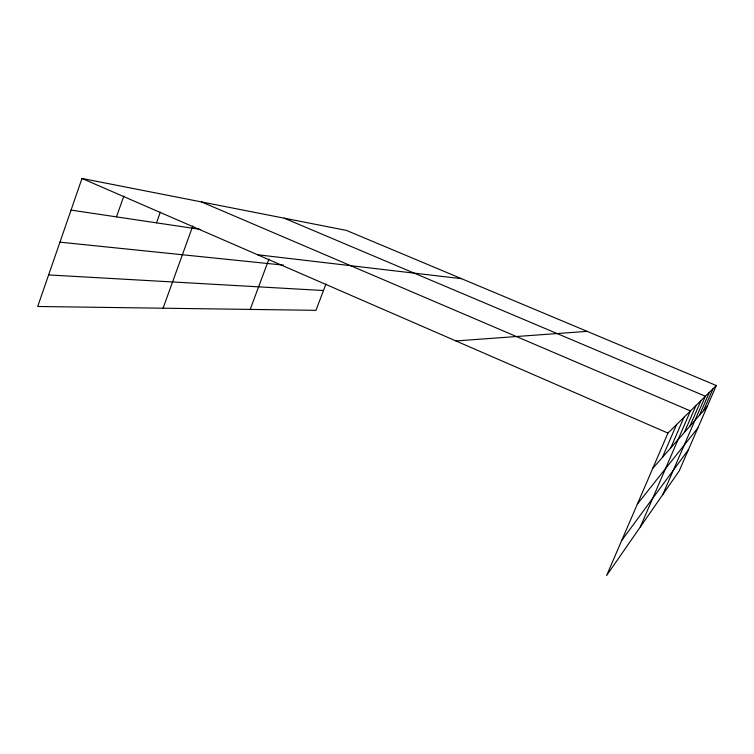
<?xml version="1.0" encoding="UTF-8"?>
<svg xmlns="http://www.w3.org/2000/svg" width="754" height="754" viewBox="0 0 754 754"><rect width="100%" height="100%" fill="white"/><g stroke="black" fill="none" stroke-linecap="round" stroke-linejoin="round"><path stroke-width="1.13" d="M716.3 385.52L667.95 433.079L606.593 575.547L679.25 470.845L716.3 385.52L346.378 230.394L81.998 178.453L37.7 306.482L315.964 310.318L325.954 284.06M116.493 216.879L123.826 196.049M156.512 222.854L160.329 212.157M163.071 308.207L192.807 225.964M250.205 309.404L268.933 259.122M662.417 457.386L676.545 424.625M670.777 447.885L683.982 417.311M640.297 526.98L690.466 410.93L201.497 201.931M684.33 432.494L696.027 405.464M689.901 426.161L700.966 400.6M662.775 494.586L705.395 396.246L284.183 218.179M699.392 415.379L709.391 392.316M703.463 410.751L713.011 388.762M621.682 540.495L688.411 449.742M637.384 504.049L697.912 427.876M652.757 468.357L707.177 406.529M455.934 340.949L587.13 331.355M48.614 274.927L323.494 290.526M59.952 242.157L283.579 265.144M257.576 254.758L461.561 278.697M71.046 210.102L200.008 229.339M81.998 178.453L667.95 433.079"/></g></svg>
